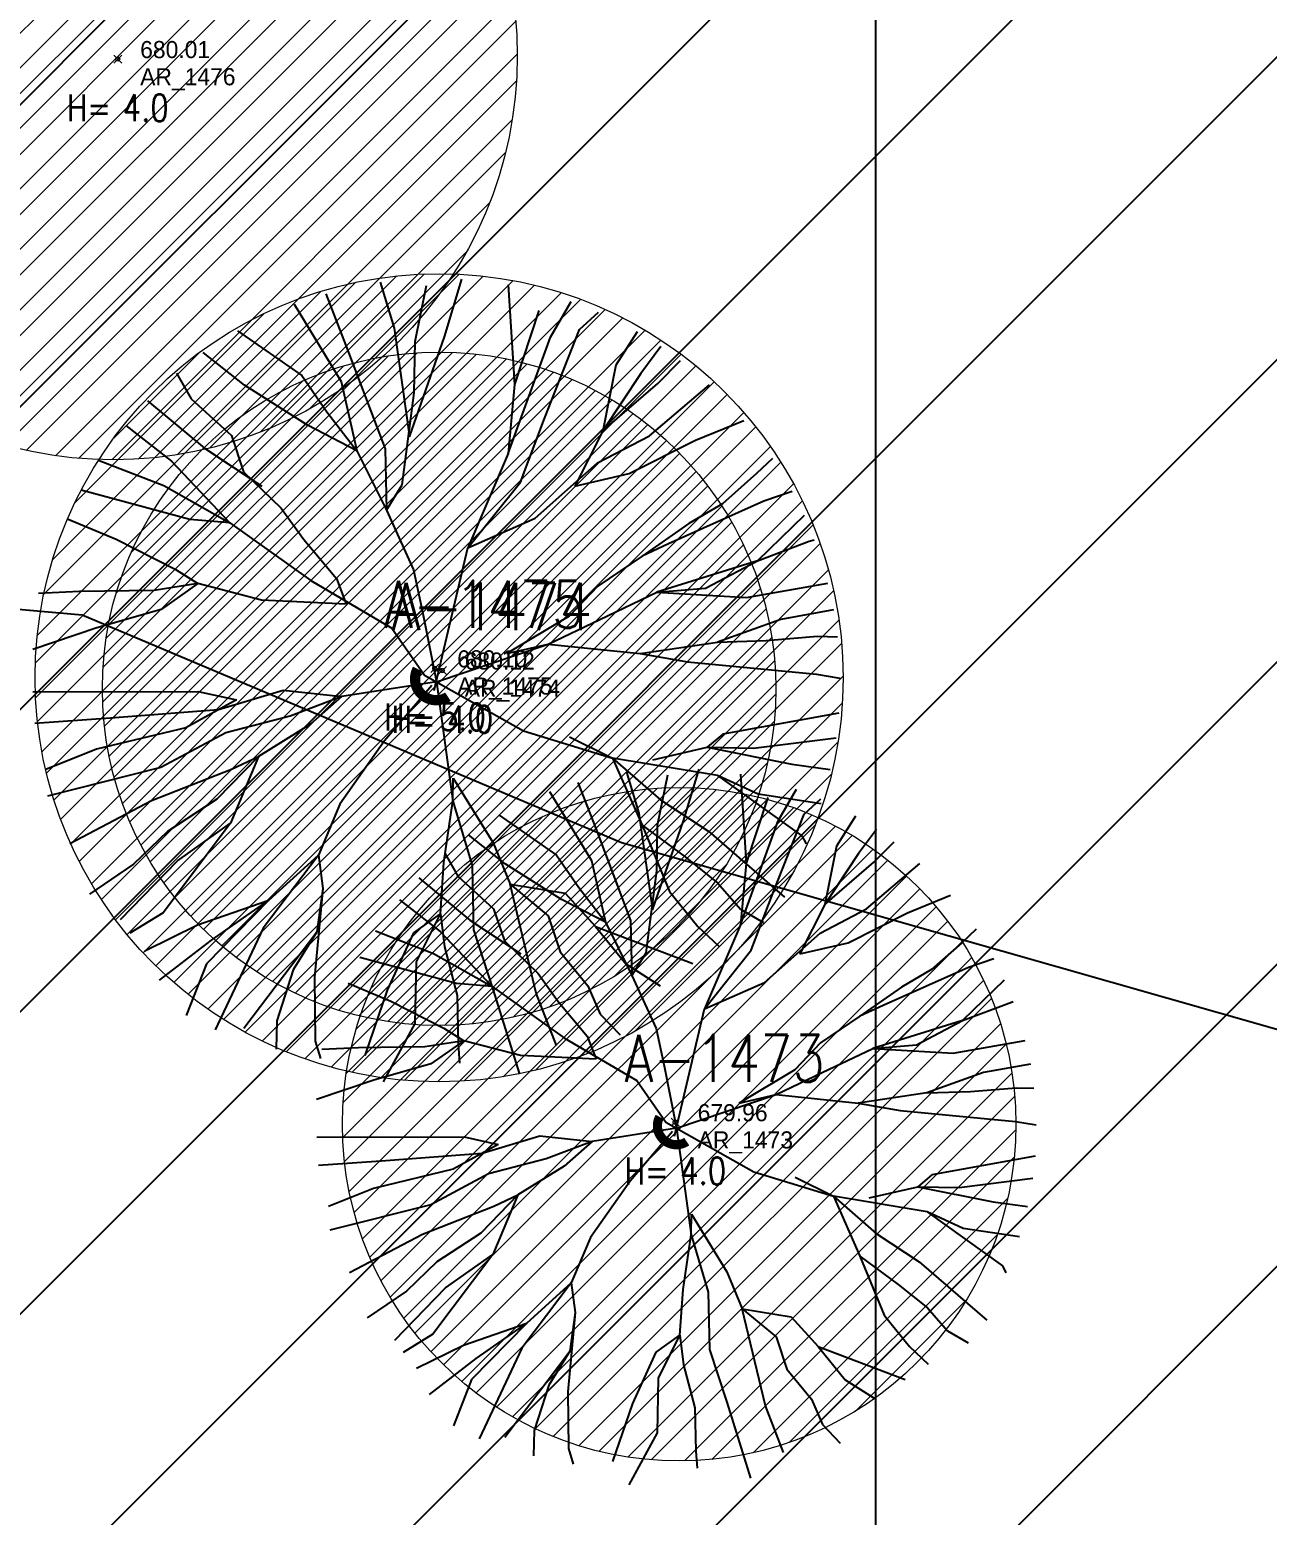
# Model space of a CAD drawing. Extents: x 350769 to 354978, y 6304672 to 6307963.
# Drawn here: x 352393.72 to 352402.91, y 6305912.39 to 6305923.42 of the extents above; entities that cross this region are included whole.
import ezdxf

# ---------------------------------------------------------------- set-up
doc = ezdxf.new("R2010")
doc.units = 0
doc.header["$PDMODE"] = 35
doc.header["$PDSIZE"] = 0.03
for name, pattern in [('4.0 - LO RECABARREN - DESNIVEL NUEVO$0$HIDDEN', [0.375, 0.25, -0.125]), ('CONTINUOS', [0]), ('DASHDOT', [1, 0.5, -0.25, 0, -0.25]), ('DASHED', [19.049999999999997, 12.7, -6.35])]:
    doc.linetypes.add(name, pattern=pattern)
doc.layers.get('0').update_dxf_attribs({"linetype": 'CONTINUOUS'})
for name, color, linetype in [('03_Pav ext_Vereda HC', 42, 'CONTINUOUS'), ('03_S2_Pav ext_Borde vereda', 7, 'CONTINUOUS'), ('1-ARBOL H1', 7, 'CONTINUOUS'), ('1-ARBOL H2', 1, 'CONTINUOUS'), ('1-ARBOL H3', 241, 'CONTINUOUS'), ('1-ARBOL NOMBRE', 3, 'CONTINUOUS'), ('1-ARBOL PTO', 7, 'CONTINUOUS'), ('1-coordenadas', 8, 'CONTINUOUS'), ('C-TOPO-MAJR', 9, 'CONTINUOUS'), ('Paisajismo', 253, 'CONTINUOUS'), ('V-NODE-TEXT DIC 2012', 31, 'CONTINUOUS')]:
    doc.layers.add(name, color=color, linetype=linetype)
doc.layers.add('0_ASD_LINEA OFICIAL', color=253, linetype='DASHDOT', lineweight=20)
doc.layers.add('0_ASD_TOPOGRAFIA_ELEMENTOS', color=7, linetype='CONTINUOS', lineweight=5, true_color=0xbdbdbd)
doc.styles.add('ROMANS', font='romans.shx', dxfattribs={"width": 0.65})

# ---------------------------------------------------------------- blocks, each defined once
blk = doc.blocks.new('COORDENADAS')
at = {"layer": '1-coordenadas'}
blk.add_line((220, -900.625), (220, -0.625), dxfattribs=at)
blk = doc.blocks.new('A$C27410629')
at = {"true_color": 0x136734, "transparency": 33554559}
h = blk.add_hatch(dxfattribs=at)
h.set_pattern_fill('ANSI31', color=116, scale=0.5)
h.set_pattern_definition([(45, (-8759.562515186517, -519.1035735587502), (-1.122532015133644, 1.122532015133644), [])])
h.paths.add_polyline_path([(137.5068959888558, 1252.464406617455, 0.1176268807227723), (109.8147584422568, 1254.193915082657, 0.06692451075002814), (94.44469839795602, 1249.334472017372, 0.3153492887079504), (64.30173641118381, 1196.270282113329, 0.02268268711599586), (65.7292635223912, 1185.310127003227), (112.3603922077091, 1218.953454515778), (153.4782689701005, 1161.962272479494), (172.1053089193083, 1139.480769404351), (187.9579650288579, 1141.807885415954), (193.565073162812, 1120.465553675225), (224.197974734232, 1050.129297271156), (250.6203797236194, 989.4787086543838), (268.1526288855184, 972.7353945672494, 7.254700715645028e-06), (291.4898137452492, 983.2987389690225), (238.1945199318034, 1105.633967029937), (205.2934048173047, 1181.112163638985), (177.0531538182076, 1197.651557407602)])
at = {"layer": '0_ASD_LINEA OFICIAL', "ltscale": 8, "const_width": 0.5}
blk.add_lwpolyline([(250.6203797236194, 989.4787086543838), (268.1526288854875, 972.7353945673531, 7.254700715664111e-06), (291.4898137452146, 983.2987389692971), (291.4898137452146, 983.2987389692971), (238.1945199318034, 1105.633967029937), (205.2934048173047, 1181.112163638985), (177.0531538182076, 1197.651557407602), (137.6146324061954, 1252.315079214)], format="xyb", dxfattribs=at)
blk = doc.blocks.new('1.0 - LO RECABARREN LOTEO PARQUE - VEGETACION EXISTENTE ETAPA MUNICIPAL__2024')
at = {"layer": 'Paisajismo'}
for p, q in [((352396.7962208068, 6305921.141729557), (352396.9250540077, 6305921.571580157)), ((352395.915059826, 6305921.462498644), (352396.0655434332, 6305921.078730247)), ((352396.3203271993, 6305921.548349665), (352396.4245370385, 6305921.206078225)), ((352396.5802810951, 6305921.107075445), (352396.6643345569, 6305921.524188411)), ((352397.2699522133, 6305921.529718162), (352397.3170054599, 6305920.788655614)), ((352395.680214045, 6305921.38487376), (352396.0298602087, 6305920.812214333)), ((352397.5850335291, 6305921.141168774), (352397.7368066197, 6305921.405777324)), ((352397.4987630376, 6305921.33714677), (352397.3170054599, 6305920.788655614)), ((352397.800851904, 6305921.198220118), (352397.9402528455, 6305921.325292758)), ((352395.2598846011, 6305921.187986944), (352395.7375907304, 6305920.856538761)), ((352396.4245370385, 6305921.206078225), (352396.5384224838, 6305920.401296448)), ((352396.5384224838, 6305920.401296448), (352396.7962208068, 6305921.141729557)), ((352397.269231336, 6305920.27569706), (352397.5850335291, 6305921.141168774)), ((352397.5407904038, 6305920.537015643), (352397.800851904, 6305921.198220118)), ((352398.2268152173, 6305921.180876394), (352398.068709386, 6305920.93137878)), ((352395.3121917381, 6305920.782766375), (352395.0045408541, 6305921.025718242)), ((352396.0655434332, 6305921.078730247), (352396.3557783157, 6305920.311975066)), ((352396.5730968652, 6305920.726573452), (352396.5802810951, 6305921.107075445)), ((352398.4041591319, 6305921.070866903), (352398.2540098669, 6305920.870549198)), ((352398.068709386, 6305920.93137878), (352397.9734885405, 6305920.445864743)), ((352398.3816913833, 6305920.796475049), (352398.5507241333, 6305920.966206308)), ((352394.8074345144, 6305920.873306951), (352394.9153760519, 6305920.68174491)), ((352395.7375907304, 6305920.856538761), (352395.9229388674, 6305920.586593346)), ((352396.0298602087, 6305920.812214333), (352396.1460054154, 6305920.296904606)), ((352398.2540098669, 6305920.870549198), (352397.9734885405, 6305920.445864743)), ((352397.9734885405, 6305920.445864743), (352398.3816913833, 6305920.796475049)), ((352395.7799069175, 6305920.487281594), (352395.3121917381, 6305920.782766375)), ((352396.4840144215, 6305920.04310798), (352396.5730968652, 6305920.726573452)), ((352397.3170054599, 6305920.788655614), (352397.269231336, 6305920.27569706)), ((352398.3191822863, 6305920.408127115), (352398.7646557126, 6305920.787200096)), ((352394.5929001595, 6305920.667352926), (352395.0165220166, 6305920.315369731)), ((352394.9153760519, 6305920.68174491), (352395.2149504423, 6305920.409642798)), ((352395.9229388674, 6305920.586593346), (352396.1460054154, 6305920.296904606)), ((352394.4316752761, 6305920.484071989), (352394.7708970168, 6305920.219678486)), ((352396.1460054154, 6305920.296904606), (352395.7799069175, 6305920.487281594)), ((352397.3604696481, 6305920.064623615), (352397.5407904038, 6305920.537015643)), ((352398.6605889709, 6305920.375560713), (352399.0192726999, 6305920.522592012)), ((352395.2149504423, 6305920.409642798), (352395.3051111305, 6305920.141494611)), ((352397.9734885405, 6305920.445864743), (352397.7649237482, 6305920.034154147)), ((352397.9344745893, 6305920.206039973), (352398.3191822863, 6305920.408127115)), ((352398.168256896, 6305920.126867717), (352398.6605889709, 6305920.375560713)), ((352395.0165220166, 6305920.315369731), (352395.4414960974, 6305920.035024411)), ((352396.1460054154, 6305920.296904606), (352396.3661960381, 6305919.855012886)), ((352396.3557783157, 6305920.311975066), (352396.3661960381, 6305919.855012886)), ((352397.269231336, 6305920.27569706), (352396.9703737709, 6305919.577159581)), ((352394.2320964056, 6305920.22498807), (352394.7127857808, 6305920.038486495)), ((352394.7708970168, 6305920.219678486), (352395.2027372602, 6305919.762789886)), ((352395.3051111305, 6305920.141494611), (352395.5856466864, 6305919.869750381)), ((352397.4696669196, 6305919.796114411), (352397.9344745893, 6305920.206039973)), ((352399.2319340575, 6305920.240418663), (352399.1137392995, 6305920.126679273)), ((352394.7127857808, 6305920.038486495), (352395.2027372602, 6305919.762789886)), ((352396.3661960381, 6305919.855012886), (352396.4840144215, 6305920.04310798)), ((352396.9703737709, 6305919.577159581), (352397.3604696481, 6305920.064623615)), ((352397.7649237482, 6305920.034154147), (352398.168256896, 6305920.126867717)), ((352399.1137392995, 6305920.126679273), (352398.8619374621, 6305919.903051578)), ((352394.9061531415, 6305919.787143498), (352394.1006506697, 6305920.004619522)), ((352399.168340055, 6305919.921659944), (352398.4595984264, 6305919.605389555)), ((352399.3793517466, 6305919.993860905), (352399.168340055, 6305919.921659944)), ((352395.5856466864, 6305919.869750381), (352395.7526766361, 6305919.638214754)), ((352396.3661960381, 6305919.855012886), (352396.5673500776, 6305919.413482185)), ((352398.8619374621, 6305919.903051578), (352398.6115724467, 6305919.75552301)), ((352399.4675262515, 6305919.815682157), (352399.1205627305, 6305919.479466933)), ((352394.0026427867, 6305919.789869878), (352394.3583658774, 6305919.639826421)), ((352395.2027372602, 6305919.762789886), (352394.9061531415, 6305919.787143498)), ((352395.2027372602, 6305919.762789886), (352395.8040434803, 6305919.332735107)), ((352396.9703737709, 6305919.577159581), (352397.4696669196, 6305919.796114411)), ((352398.6115724467, 6305919.75552301), (352398.2642239325, 6305919.514666568)), ((352394.3583658774, 6305919.639826421), (352394.7987592377, 6305919.416520906)), ((352395.7526766361, 6305919.638214754), (352395.9947797674, 6305919.348164996)), ((352398.4595984264, 6305919.605389555), (352398.2642239325, 6305919.514666568)), ((352399.1205627305, 6305919.479466933), (352399.5041927739, 6305919.624477743)), ((352399.5041927739, 6305919.624477743), (352399.5414088832, 6305919.636099429)), ((352396.7218054259, 6305918.516067713), (352396.9703737709, 6305919.577159581)), ((352398.2642239325, 6305919.514666568), (352397.9362712596, 6305919.292476671)), ((352399.1205627305, 6305919.479466933), (352398.3734212339, 6305919.246158952)), ((352398.7358572246, 6305919.277379747), (352399.1205627305, 6305919.479466933)), ((352394.7987592377, 6305919.416520906), (352394.9656636714, 6305919.310500572)), ((352396.5673500776, 6305919.413482185), (352396.637394337, 6305919.088618722)), ((352394.0884900189, 6305919.250934578), (352393.7835274783, 6305919.237661385)), ((352394.6409439004, 6305919.259536492), (352394.0884900189, 6305919.250934578)), ((352394.9656636714, 6305919.310500572), (352394.6409439004, 6305919.259536492)), ((352394.9656636714, 6305919.310500572), (352394.6927186542, 6305919.117536167)), ((352395.4394522115, 6305919.187363236), (352394.9656636714, 6305919.310500572)), ((352395.8040434803, 6305919.332735107), (352396.4067843612, 6305918.978781085)), ((352395.9947797674, 6305919.348164996), (352396.067338503, 6305919.156476996)), ((352397.9362712596, 6305919.292476671), (352397.7225448402, 6305919.068130076)), ((352398.3734212339, 6305919.246158952), (352398.7358572246, 6305919.277379747)), ((352399.0401168752, 6305919.207445805), (352399.6423807485, 6305919.313439014)), ((352396.067338503, 6305919.156476996), (352395.4394522115, 6305919.187363236)), ((352397.95064031, 6305919.044790668), (352398.3734212339, 6305919.246158952)), ((352398.3734212339, 6305919.246158952), (352399.0401168752, 6305919.207445805)), ((352394.6927186542, 6305919.117536167), (352394.2168879345, 6305918.98319348)), ((352396.637394337, 6305919.088618722), (352396.7371114953, 6305918.581406467)), ((352397.7225448402, 6305919.068130076), (352397.2602516463, 6305918.791379974)), ((352397.5662918408, 6305918.861729499), (352397.95064031, 6305919.044790668)), ((352399.2952097495, 6305919.044969607), (352398.8235012455, 6305918.876056143)), ((352399.6852339772, 6305919.115293081), (352399.2952097495, 6305919.044969607)), ((352394.2168879345, 6305918.98319348), (352393.7405161718, 6305918.820195277)), ((352396.4067843612, 6305918.978781085), (352396.6478098684, 6305918.631656585)), ((352399.1855780082, 6305918.888250965), (352399.5670528033, 6305918.91911229)), ((352399.5670528033, 6305918.91911229), (352399.7144067842, 6305918.916330111)), ((352396.7371114953, 6305918.581406467), (352397.5662918408, 6305918.861729499)), ((352397.2602516463, 6305918.791379974), (352397.5662918408, 6305918.861729499)), ((352397.5662918408, 6305918.861729499), (352398.2505738984, 6305918.791712941)), ((352398.2505738984, 6305918.791712941), (352398.8235012455, 6305918.876056143)), ((352398.8235012455, 6305918.876056143), (352399.1855780082, 6305918.888250965)), ((352398.2505738984, 6305918.791712941), (352398.600805325, 6305918.728428518)), ((352398.600805325, 6305918.728428518), (352399.5600410174, 6305918.638653589)), ((352396.6478098684, 6305918.631656585), (352397.382738183, 6305918.218111653)), ((352399.5600410174, 6305918.638653589), (352399.7330552826, 6305918.609369103)), ((352393.7419716205, 6305918.506585224), (352394.9680995068, 6305918.510363217)), ((352394.9680995068, 6305918.510363217), (352395.2537600558, 6305918.44763901)), ((352395.1194027849, 6305918.3750357), (352395.5982203071, 6305918.518250872)), ((352395.5982203071, 6305918.518250872), (352396.0353680904, 6305918.471933195)), ((352396.7371114953, 6305918.581406467), (352396.0353680904, 6305918.471933195)), ((352396.7034872386, 6305918.554477499), (352396.3529036312, 6305918.142395282)), ((352396.7371114953, 6305918.581406467), (352396.858661013, 6305917.695113384)), ((352394.318379968, 6305918.314031907), (352395.1194027849, 6305918.3750357)), ((352395.2537600558, 6305918.44763901), (352394.8769367996, 6305918.239763038)), ((352396.0353680904, 6305918.471933195), (352395.6517402083, 6305918.326920755)), ((352396.0353680904, 6305918.471933195), (352395.8029642554, 6305918.266970414)), ((352396.0353680904, 6305918.471933195), (352396.0353680904, 6305918.471933195)), ((352393.7567281909, 6305918.275177064), (352394.318379968, 6305918.314031907)), ((352395.6517402083, 6305918.326920755), (352395.1732819142, 6305918.202731555)), ((352395.8029642554, 6305918.266970414), (352395.4175403235, 6305918.026832872)), ((352399.7241107896, 6305918.348390799), (352398.8632019282, 6305918.193164129)), ((352394.8769367996, 6305918.239763038), (352394.2141824858, 6305918.080284175)), ((352395.1732819142, 6305918.202731555), (352394.692309144, 6305917.945366896)), ((352397.382738183, 6305918.218111653), (352398.0454691515, 6305918.015279065)), ((352397.7247007085, 6305918.17359116), (352398.0454691515, 6305918.015279065)), ((352398.8632019282, 6305918.193164129), (352398.7466110341, 6305918.0950366)), ((352399.0907021043, 6305918.088539841), (352399.7042374793, 6305918.165925442)), ((352394.2141824858, 6305918.080284175), (352393.8384409394, 6305917.929718714)), ((352396.3529036312, 6305918.142395282), (352396.0202812043, 6305917.67287885)), ((352398.3432775207, 6305918.002323036), (352398.7466110341, 6305918.0950366)), ((352398.7466110341, 6305918.0950366), (352399.3752809384, 6305917.968504857)), ((352398.7466110341, 6305918.0950366), (352399.0907021043, 6305918.088539841)), ((352394.692309144, 6305917.945366896), (352393.8503372351, 6305917.732882156)), ((352394.6229257304, 6305917.69991617), (352395.2153469887, 6305917.93238692)), ((352395.4175403235, 6305918.026832872), (352395.1068304049, 6305917.709158402)), ((352395.4175403235, 6305918.026832872), (352395.2077724758, 6305917.531214178)), ((352395.2153469887, 6305917.93238692), (352395.4175403235, 6305918.026832872)), ((352398.8238610339, 6305917.886390537), (352398.0454691515, 6305918.015279065)), ((352398.0454691515, 6305918.015279065), (352398.2645821802, 6305917.516314191)), ((352398.0454691515, 6305918.015279065), (352398.401439338, 6305917.704048225)), ((352398.5720940874, 6305917.548783643), (352398.6869619447, 6305917.932039023)), ((352399.3752809384, 6305917.968504857), (352399.6615166927, 6305917.930011558)), ((352396.858661013, 6305917.695113384), (352396.8618939152, 6305917.866339203)), ((352396.8618939152, 6305917.866339203), (352397.1575191686, 6305917.384960874)), ((352397.7864497564, 6305917.834781799), (352397.9206211456, 6305917.492613372)), ((352398.1477866985, 6305917.911326685), (352398.2407003331, 6305917.606157003)), ((352398.3795619462, 6305917.51788599), (352398.4545041273, 6305917.889784479)), ((352398.8238610339, 6305917.886390537), (352399.4512946247, 6305917.436759815)), ((352399.1259499002, 6305917.747463884), (352398.8238610339, 6305917.886390537)), ((352398.9944736548, 6305917.894714812), (352399.0364263935, 6305917.233982434)), ((352395.1068304049, 6305917.709158402), (352394.7404430861, 6305917.46866143)), ((352397.5770609382, 6305917.765571346), (352397.8888059341, 6305917.254987421)), ((352399.1984816975, 6305917.723017897), (352399.0364263935, 6305917.233982434)), ((352399.5931715938, 6305917.676209361), (352399.1259499002, 6305917.747463884)), ((352399.2754005852, 6305917.548283649), (352399.4107216795, 6305917.784208992)), ((352399.4678245423, 6305917.599150704), (352399.5921146116, 6305917.712448843)), ((352394.0145441649, 6305917.381750889), (352394.6229257304, 6305917.69991617)), ((352396.0202812043, 6305917.67287885), (352395.8607953031, 6305917.295252454)), ((352396.7929279, 6305917.239589003), (352396.858661013, 6305917.695113384)), ((352396.858661013, 6305917.695113384), (352397.0019845954, 6305917.216610651)), ((352398.2407003331, 6305917.606157003), (352398.3422407514, 6305916.888612474)), ((352398.401439338, 6305917.704048225), (352398.7588441855, 6305917.468918142)), ((352399.2359533545, 6305917.009619894), (352399.4678245423, 6305917.599150704)), ((352395.2077724758, 6305917.531214178), (352394.7075957349, 6305916.867020804)), ((352394.8152597919, 6305917.25197103), (352395.2077724758, 6305917.531214178)), ((352397.2022946333, 6305917.590026792), (352397.628218069, 6305917.294507141)), ((352397.9206211456, 6305917.492613372), (352398.1793949623, 6305916.808973408)), ((352398.2645821802, 6305917.516314191), (352398.4682535833, 6305917.025339315)), ((352398.2645821802, 6305917.516314191), (352398.583913771, 6305917.281901378)), ((352398.3422407514, 6305916.888612474), (352398.5720940874, 6305917.548783643)), ((352398.3731564771, 6305917.178629895), (352398.3795619462, 6305917.51788599)), ((352398.9938309196, 6305916.776627889), (352399.2754005852, 6305917.548283649)), ((352399.8476140128, 6305917.583687016), (352399.7066466382, 6305917.361234604)), ((352400.0057340886, 6305917.485602404), (352399.8718607994, 6305917.306998867)), ((352394.7404430861, 6305917.46866143), (352394.488282021, 6305917.226007763)), ((352397.2489317479, 6305917.228731581), (352396.9746298007, 6305917.445347796)), ((352397.1575191686, 6305917.384960874), (352397.2850346574, 6305917.07804347)), ((352398.7588441855, 6305917.468918142), (352399.3209973637, 6305916.98250752)), ((352399.4512946247, 6305917.436759815), (352399.4813655135, 6305917.379104104)), ((352399.9857018134, 6305917.240954253), (352400.1364116435, 6305917.392286875)), ((352395.8607953031, 6305917.295252454), (352395.4505851885, 6305916.751073103)), ((352395.4926119342, 6305916.95963038), (352395.8607953031, 6305917.295252454)), ((352395.8607953031, 6305917.295252454), (352395.8942009968, 6305917.047208608)), ((352396.7988895196, 6305917.309457682), (352396.8951303415, 6305917.138660705)), ((352397.628218069, 6305917.294507141), (352397.7934747204, 6305917.053823441)), ((352398.583913771, 6305917.281901378), (352398.8278107912, 6305917.086978351)), ((352399.7066466382, 6305917.361234604), (352399.6217476026, 6305916.928349626)), ((352399.8718607994, 6305917.306998867), (352399.6217476026, 6305916.928349626)), ((352394.488282021, 6305917.226007763), (352394.1603293481, 6305917.003817865)), ((352394.3910970024, 6305916.815665923), (352394.8152597919, 6305917.25197103)), ((352396.7667048955, 6305916.859448069), (352396.7929279, 6305917.239589003)), ((352397.0019845954, 6305917.216610651), (352397.0120409287, 6305916.740624129)), ((352397.665947239, 6305916.965276948), (352397.2489317479, 6305917.228731581)), ((352397.8888059341, 6305917.254987421), (352397.9923611585, 6305916.795536566)), ((352398.2937304489, 6305916.569251148), (352398.3731564771, 6305917.178629895)), ((352399.0364263935, 6305917.233982434), (352398.9938309196, 6305916.776627889)), ((352399.6217476026, 6305916.928349626), (352399.9857018134, 6305917.240954253)), ((352399.9299686173, 6305916.894702706), (352400.3271533311, 6305917.232684692)), ((352395.8942009968, 6305917.047208608), (352395.8315731559, 6305916.38715264)), ((352395.8942009968, 6305917.047208608), (352395.850018973, 6305916.724500257)), ((352396.6076103965, 6305917.125828792), (352396.9853122214, 6305916.812000097)), ((352396.8951303415, 6305917.138660705), (352397.1622312762, 6305916.896054092)), ((352397.4787204699, 6305916.270056571), (352397.2850346574, 6305917.07804347)), ((352397.2850346574, 6305917.07804347), (352397.2850346574, 6305917.07804347)), ((352397.2850346574, 6305917.07804347), (352397.6935071859, 6305917.011302041)), ((352397.2850346574, 6305917.07804347), (352397.5662908605, 6305916.844351145)), ((352397.7934747204, 6305917.053823441), (352397.9923611585, 6305916.795536566)), ((352398.8278107912, 6305917.086978351), (352398.9955591368, 6305916.893491492)), ((352394.9640412034, 6305916.776182737), (352395.4926119342, 6305916.95963038)), ((352395.4926119342, 6305916.95963038), (352395.0303164913, 6305916.488277248)), ((352395.0680349605, 6305916.663136995), (352395.4926119342, 6305916.95963038)), ((352396.4638620708, 6305916.962415259), (352396.766312637, 6305916.726681652)), ((352397.9923611585, 6305916.795536566), (352397.665947239, 6305916.965276948)), ((352397.6935071859, 6305917.011302041), (352397.9183025389, 6305916.763401483)), ((352398.4682535833, 6305917.025339315), (352398.6784415841, 6305916.763382088)), ((352399.075179123, 6305916.588434517), (352399.2359533545, 6305917.009619894)), ((352400.2343672824, 6305916.865666458), (352400.5541701838, 6305916.996759764)), ((352394.7075957349, 6305916.867020804), (352394.4608886598, 6305916.714019053)), ((352396.5692593461, 6305916.717209263), (352396.7667048955, 6305916.859448069)), ((352396.5885415789, 6305916.501205486), (352396.7667048955, 6305916.859448069)), ((352396.7667048955, 6305916.859448069), (352396.7967598877, 6305916.612584971)), ((352397.1622312762, 6305916.896054092), (352397.2426186685, 6305916.656972803)), ((352397.5662908605, 6305916.844351145), (352397.6564515185, 6305916.576201369)), ((352398.9955591368, 6305916.893491492), (352399.1651035625, 6305916.795131326)), ((352399.6217476026, 6305916.928349626), (352399.4357909496, 6305916.561267898)), ((352399.5869627105, 6305916.714521536), (352399.9299686173, 6305916.894702706)), ((352399.7954033337, 6305916.643931444), (352400.2343672824, 6305916.865666458)), ((352394.5731512622, 6305916.58290509), (352394.9640412034, 6305916.776182737)), ((352395.4505851885, 6305916.751073103), (352395.0935379982, 6305915.996540798)), ((352395.3081320083, 6305916.010052671), (352395.850018973, 6305916.724500257)), ((352395.850018973, 6305916.724500257), (352395.6732925085, 6305916.44235839)), ((352396.285917278, 6305916.731415685), (352396.7145005798, 6305916.565130626)), ((352396.3747608735, 6305916.29090035), (352396.5692593461, 6305916.717209263)), ((352396.766312637, 6305916.726681652), (352397.1513419863, 6305916.319319154)), ((352396.9853122214, 6305916.812000097), (352397.3642196908, 6305916.562043827)), ((352397.0120409287, 6305916.740624129), (352397.1560807459, 6305916.300171795)), ((352397.9183025389, 6305916.763401483), (352398.641707844, 6305916.490771147)), ((352397.9183025389, 6305916.763401483), (352398.1425568643, 6305916.486846204)), ((352397.9923611585, 6305916.795536566), (352398.1886834177, 6305916.401545307)), ((352398.1793949623, 6305916.808973408), (352398.1886834177, 6305916.401545307)), ((352398.6784415841, 6305916.763382088), (352398.8334445487, 6305916.617128413)), ((352398.9938309196, 6305916.776627889), (352398.7273691074, 6305916.153810921)), ((352399.172539559, 6305916.349031346), (352399.5869627105, 6305916.714521536)), ((352400.7437793401, 6305916.745173623), (352400.6383967327, 6305916.643763427)), ((352394.6815334045, 6305916.365924709), (352395.0680349605, 6305916.663136995)), ((352396.7967598877, 6305916.612584971), (352396.8903569944, 6305916.252500215)), ((352397.2426186685, 6305916.656972803), (352397.4927445524, 6305916.414685277)), ((352399.4357909496, 6305916.561267898), (352399.7954033337, 6305916.643931444)), ((352400.6383967327, 6305916.643763427), (352400.4138898714, 6305916.44437667)), ((352396.886907182, 6305916.341032867), (352396.1687200808, 6305916.534934787)), ((352396.5799204967, 6305916.044602776), (352396.5885415789, 6305916.501205486)), ((352396.7145005798, 6305916.565130626), (352397.1513419863, 6305916.319319154)), ((352397.6564515185, 6305916.576201369), (352397.8611954969, 6305916.324922498)), ((352398.1886834177, 6305916.401545307), (352398.2937304489, 6305916.569251148)), ((352398.7273691074, 6305916.153810921), (352399.075179123, 6305916.588434517)), ((352400.8752171525, 6305916.525342389), (352400.6870788407, 6305916.460967913)), ((352395.0303164913, 6305916.488277248), (352394.8796411874, 6305916.104139114)), ((352395.6732925085, 6305916.44235839), (352395.551882025, 6305916.064013096)), ((352395.8315731559, 6305916.38715264), (352395.8369828874, 6305915.914071073)), ((352397.4927445524, 6305916.414685277), (352397.6416686831, 6305916.208247796)), ((352398.1425568643, 6305916.486846204), (352398.3976497386, 6305916.324370005)), ((352398.1886834177, 6305916.401545307), (352398.3680326333, 6305916.007875931)), ((352400.6870788407, 6305916.460967913), (352400.0551638391, 6305916.178980804)), ((352400.4138898714, 6305916.44437667), (352400.1906640826, 6305916.312839997)), ((352396.0813361188, 6305916.343463711), (352396.3984993111, 6305916.209684761)), ((352396.2078551043, 6305915.806739789), (352396.3747608735, 6305916.29090035)), ((352397.1513419863, 6305916.319319154), (352396.886907182, 6305916.341032867)), ((352397.1513419863, 6305916.319319154), (352397.6874674313, 6305915.935881727)), ((352397.1560807459, 6305916.300171795), (352397.3536426554, 6305915.668389302)), ((352397.8611954969, 6305916.324922498), (352397.9524338089, 6305916.113849054)), ((352398.7273691074, 6305916.153810921), (352399.172539559, 6305916.349031346)), ((352400.1906640826, 6305916.312839997), (352399.8809676742, 6305916.098092066)), ((352400.9538336611, 6305916.366477975), (352400.6444805132, 6305916.066708023)), ((352396.3984993111, 6305916.209684761), (352396.7911546311, 6305916.010585259)), ((352396.8903569944, 6305916.252500215), (352396.897931237, 6305915.894039385)), ((352397.6291249896, 6305915.88023377), (352397.4787204699, 6305916.270056571)), ((352397.6416686831, 6305916.208247796), (352397.8575281647, 6305915.949639037)), ((352400.0551638391, 6305916.178980804), (352399.8809676742, 6305916.098092066)), ((352400.6444805132, 6305916.066708023), (352400.9865255824, 6305916.195999859)), ((352400.9865255824, 6305916.195999859), (352401.0197075162, 6305916.20636177)), ((352395.551882025, 6305916.064013096), (352395.547930727, 6305915.854738507)), ((352397.9524338089, 6305916.113849054), (352398.1018617763, 6305915.958772026)), ((352398.5057452325, 6305915.207739965), (352398.7273691074, 6305916.153810921)), ((352399.8809676742, 6305916.098092066), (352399.5885646243, 6305915.899987251)), ((352400.6444805132, 6305916.066708023), (352399.9783281368, 6305915.858690309)), ((352400.30147656, 6305915.886526814), (352400.6444805132, 6305916.066708023)), ((352396.343203945, 6305915.611339476), (352396.5799204967, 6305916.044602776)), ((352396.7911546311, 6305916.010585259), (352396.9399668516, 6305915.916057385)), ((352397.8575281647, 6305915.949639037), (352397.9222216323, 6305915.778729755)), ((352398.3680326333, 6305916.007875931), (352398.4304841905, 6305915.718227225)), ((352395.8369828874, 6305915.914071073), (352395.8775598349, 6305915.784310602)), ((352396.1578776279, 6305915.862948263), (352395.8859726114, 6305915.851113867)), ((352396.6504462614, 6305915.870617742), (352396.1578776279, 6305915.862948263)), ((352396.9399668516, 6305915.916057385), (352396.6504462614, 6305915.870617742)), ((352396.9399668516, 6305915.916057385), (352396.6966087024, 6305915.744010058)), ((352396.897931237, 6305915.894039385), (352396.909562892, 6305915.750492693)), ((352397.3623973594, 6305915.806267968), (352396.9399668516, 6305915.916057385)), ((352397.6874674313, 6305915.935881727), (352398.2248720219, 6305915.620295839)), ((352399.5885646243, 6305915.899987251), (352399.3980058575, 6305915.699959521)), ((352399.6013760891, 6305915.679150074), (352399.9783281368, 6305915.858690309)), ((352399.9783281368, 6305915.858690309), (352400.30147656, 6305915.886526814)), ((352399.9783281368, 6305915.858690309), (352400.572754879, 6305915.824173614)), ((352400.572754879, 6305915.824173614), (352401.1097341689, 6305915.918677305)), ((352396.6966087024, 6305915.744010058), (352396.2723573844, 6305915.624229937)), ((352397.9222216323, 6305915.778729755), (352397.3623973594, 6305915.806267968)), ((352401.147942166, 6305915.74201012), (352400.8001960332, 6305915.679309615)), ((352396.2723573844, 6305915.624229937), (352395.8476236718, 6305915.478900516)), ((352398.2248720219, 6305915.620295839), (352398.4397706924, 6305915.310799162)), ((352398.4304841905, 6305915.718227225), (352398.5193921447, 6305915.265996087)), ((352399.3980058575, 6305915.699959521), (352398.985824616, 6305915.453208753)), ((352399.2586904704, 6305915.515932485), (352399.6013760891, 6305915.679150074)), ((352400.8001960332, 6305915.679309615), (352400.3796200883, 6305915.528706141)), ((352398.5193921447, 6305915.265996087), (352399.2586904704, 6305915.515932485)), ((352398.985824616, 6305915.453208753), (352399.2586904704, 6305915.515932485)), ((352399.2586904704, 6305915.515932485), (352399.8687972852, 6305915.453505627)), ((352400.3796200883, 6305915.528706141), (352399.8687972852, 6305915.453505627)), ((352400.3796200883, 6305915.528706141), (352400.7024482233, 6305915.539579061)), ((352400.7024482233, 6305915.539579061), (352401.0425716703, 6305915.56709506)), ((352401.0425716703, 6305915.56709506), (352401.1739526804, 6305915.564614465)), ((352399.8687972852, 6305915.453505627), (352400.1810641023, 6305915.39708115)), ((352400.1810641023, 6305915.39708115), (352401.0363199525, 6305915.317037701)), ((352398.4397706924, 6305915.310799162), (352399.095033779, 6305914.942081937)), ((352401.0363199525, 6305915.317037701), (352401.190579707, 6305915.290927612)), ((352395.8489213519, 6305915.199285366), (352396.9421386457, 6305915.202653829)), ((352396.9421386457, 6305915.202653829), (352397.1968339804, 6305915.146728842)), ((352397.0770408547, 6305915.081995631), (352397.5039552097, 6305915.209686474)), ((352397.5039552097, 6305915.209686474), (352397.8937167688, 6305915.16838957)), ((352398.5193921447, 6305915.265996087), (352397.8937167688, 6305915.16838957)), ((352398.4894127116, 6305915.241986183), (352398.1768318897, 6305914.874573117)), ((352398.5193921447, 6305915.265996087), (352398.6277658603, 6305914.475775968)), ((352396.3628478198, 6305915.027604567), (352397.0770408547, 6305915.081995631)), ((352397.1968339804, 6305915.146728842), (352396.8608578517, 6305914.961386342)), ((352397.8937167688, 6305915.16838957), (352397.5516736266, 6305915.039096281)), ((352397.8937167688, 6305915.16838957), (352397.686505193, 6305914.985644475)), ((352397.8937167688, 6305915.16838957), (352397.8937167688, 6305915.16838957)), ((352395.8620783301, 6305914.992961535), (352396.3628478198, 6305915.027604567)), ((352396.8608578517, 6305914.961386342), (352396.2699452026, 6305914.81919477)), ((352397.5516736266, 6305915.039096281), (352397.1250795597, 6305914.928369021)), ((352397.686505193, 6305914.985644475), (352397.3428606902, 6305914.771537515)), ((352401.1826047848, 6305915.058239002), (352400.4150172712, 6305914.91983869)), ((352397.1250795597, 6305914.928369021), (352396.6962435825, 6305914.69890234)), ((352398.1768318897, 6305914.874573117), (352397.8802652807, 6305914.455951627)), ((352399.095033779, 6305914.942081937), (352399.6859256134, 6305914.761236125)), ((352399.3999280326, 6305914.902387405), (352399.6859256134, 6305914.761236125)), ((352400.4150172712, 6305914.91983869), (352400.3110646711, 6305914.832348052)), ((352400.6178567382, 6305914.826555532), (352401.1648857142, 6305914.89555264)), ((352396.2699452026, 6305914.81919477), (352395.934933528, 6305914.684950399)), ((352397.3428606902, 6305914.771537515), (352397.0658313035, 6305914.488298525)), ((352397.3428606902, 6305914.771537515), (352397.1558313914, 6305914.329643212)), ((352397.1625848374, 6305914.687329375), (352397.3428606902, 6305914.771537515)), ((352400.3799408763, 6305914.646318938), (352399.6859256134, 6305914.761236125)), ((352399.6859256134, 6305914.761236125), (352399.8812870883, 6305914.316358363)), ((352399.6859256134, 6305914.761236125), (352400.0033091167, 6305914.483742284)), ((352399.9514519611, 6305914.749684513), (352400.3110646711, 6305914.832348052)), ((352400.3110646711, 6305914.832348052), (352400.8715876143, 6305914.719532178)), ((352400.3110646711, 6305914.832348052), (352400.6178567382, 6305914.826555532)), ((352396.6962435825, 6305914.69890234), (352395.9455402815, 6305914.509450656)), ((352396.6343812364, 6305914.480058138), (352397.1625848374, 6305914.687329375)), ((352398.6277658603, 6305914.475775968), (352398.6306483203, 6305914.628441141)), ((352398.6306483203, 6305914.628441141), (352398.894228199, 6305914.199243567)), ((352400.3799408763, 6305914.646318938), (352400.9393615205, 6305914.245427573)), ((352400.6492837211, 6305914.522451745), (352400.3799408763, 6305914.646318938)), ((352400.8715876143, 6305914.719532178), (352401.1267958028, 6305914.6852115)), ((352401.0658592195, 6305914.458921116), (352400.6492837211, 6305914.522451745)), ((352396.0919474038, 6305914.196381541), (352396.6343812364, 6305914.480058138)), ((352397.0658313035, 6305914.488298525), (352396.739159871, 6305914.273871098)), ((352397.8802652807, 6305914.455951627), (352397.7380674338, 6305914.119259417)), ((352398.5691581271, 6305914.069629809), (352398.6277658603, 6305914.475775968)), ((352398.6277658603, 6305914.475775968), (352398.7555533616, 6305914.04914228)), ((352400.0033091167, 6305914.483742284), (352400.3219717656, 6305914.274099982)), ((352397.1558313914, 6305914.329643212), (352396.7098731278, 6305913.737447496)), ((352396.8058665477, 6305914.080669641), (352397.1558313914, 6305914.329643212)), ((352399.8812870883, 6305914.316358363), (352400.0628807888, 6305913.878604495)), ((352399.8812870883, 6305914.316358363), (352400.1660035697, 6305914.107355581)), ((352396.739159871, 6305914.273871098), (352396.5143327217, 6305914.057520757)), ((352398.894228199, 6305914.199243567), (352399.0079211825, 6305913.925595592)), ((352400.3219717656, 6305914.274099982), (352400.8231883052, 6305913.840415609)), ((352400.9393615205, 6305914.245427573), (352400.9661727659, 6305914.194021664)), ((352396.4276824266, 6305913.691659413), (352396.8058665477, 6305914.080669641)), ((352397.7380674338, 6305914.119259417), (352397.3723235369, 6305913.634068367)), ((352397.4097946406, 6305913.820018319), (352397.7380674338, 6305914.119259417)), ((352397.7380674338, 6305914.119259417), (352397.7678519959, 6305913.898103187)), ((352398.5457776606, 6305913.730695634), (352398.5691581271, 6305914.069629809)), ((352400.1660035697, 6305914.107355581), (352400.3834624852, 6305913.933561943)), ((352396.5143327217, 6305914.057520757), (352396.2219296717, 6305913.859415941)), ((352398.7555533616, 6305914.04914228), (352398.7645196021, 6305913.624752048)), ((352397.7678519959, 6305913.898103187), (352397.7120129277, 6305913.309596387)), ((352397.7678519959, 6305913.898103187), (352397.7284592433, 6305913.610375982)), ((352399.1806117168, 6305913.205193372), (352399.0079211825, 6305913.925595592)), ((352399.0079211825, 6305913.925595592), (352399.0079211825, 6305913.925595592)), ((352399.0079211825, 6305913.925595592), (352399.3721158454, 6305913.866088843)), ((352399.0079211825, 6305913.925595592), (352399.2586895963, 6305913.717235196)), ((352399.3721158454, 6305913.866088843), (352399.5725436884, 6305913.645060368)), ((352400.0628807888, 6305913.878604495), (352400.2502846966, 6305913.645043075)), ((352400.3834624852, 6305913.933561943), (352400.5330271387, 6305913.761048797)), ((352396.7098731278, 6305913.737447496), (352396.4899087635, 6305913.601030925)), ((352396.938520257, 6305913.656456151), (352397.4097946406, 6305913.820018319)), ((352397.4097946406, 6305913.820018319), (352396.9976113938, 6305913.399759225)), ((352397.0312412324, 6305913.555664414), (352397.4097946406, 6305913.820018319)), ((352400.5330271387, 6305913.761048797), (352400.6841931797, 6305913.673350738)), ((352396.5900022528, 6305913.484129538), (352396.938520257, 6305913.656456151)), ((352397.3723235369, 6305913.634068367), (352397.0539797755, 6305912.961326336)), ((352398.3697349398, 6305913.603875321), (352398.5457776606, 6305913.730695634)), ((352398.3869270048, 6305913.41128606), (352398.5457776606, 6305913.730695634)), ((352398.5457776606, 6305913.730695634), (352398.5725747326, 6305913.51059216)), ((352398.7645196021, 6305913.624752048), (352398.8929456993, 6305913.232044147)), ((352399.2586895963, 6305913.717235196), (352399.3390769619, 6305913.478152491)), ((352399.5725436884, 6305913.645060368), (352400.2175328439, 6305913.401982789)), ((352399.5725436884, 6305913.645060368), (352399.7724891504, 6305913.398483304)), ((352400.2502846966, 6305913.645043075), (352400.388485551, 6305913.514643099)), ((352396.6866359184, 6305913.290669533), (352397.0312412324, 6305913.555664414)), ((352397.2453120874, 6305912.97337354), (352397.7284592433, 6305913.610375982)), ((352397.7284592433, 6305913.610375982), (352397.5708896868, 6305913.358817909)), ((352398.1963198367, 6305913.223777713), (352398.3697349398, 6305913.603875321)), ((352398.3792404362, 6305913.004178462), (352398.3869270048, 6305913.41128606)), ((352398.5725747326, 6305913.51059216), (352398.6560260404, 6305913.1895401)), ((352399.3390769619, 6305913.478152491), (352399.5216269719, 6305913.254111907)), ((352396.9976113938, 6305913.399759225), (352396.8632690877, 6305913.057261141)), ((352397.5708896868, 6305913.358817909), (352397.4626399343, 6305913.021484728)), ((352397.7120129277, 6305913.309596387), (352397.7168362516, 6305912.887796217)), ((352399.7724891504, 6305913.398483304), (352399.9999303046, 6305913.253619304)), ((352398.0475064255, 6305912.792099497), (352398.1963198367, 6305913.223777713)), ((352398.6560260404, 6305913.1895401), (352398.6627792455, 6305912.869935936)), ((352398.8929456993, 6305913.232044147), (352399.069092167, 6305912.668746015)), ((352399.3147125915, 6305912.857626832), (352399.1806117168, 6305913.205193372)), ((352399.5216269719, 6305913.254111907), (352399.6029751753, 6305913.065918537)), ((352397.4626399343, 6305913.021484728), (352397.4591169516, 6305912.834895221)), ((352398.1681836362, 6305912.617880313), (352398.3792404362, 6305913.004178462)), ((352399.6029751753, 6305913.065918537), (352399.7362053544, 6305912.927651647)), ((352397.7168362516, 6305912.887796217), (352397.7530147132, 6305912.772101603)), ((352398.6627792455, 6305912.869935936), (352398.673150045, 6305912.741949511))]:
    blk.add_line(p, q, dxfattribs=at)
at = {"layer": 'Paisajismo', "ltscale": 0.3}
for points, const_width in [([(352396.597203513, 6305918.676187079), (352396.5971989837, 6305918.676178593, 0.7774595610597398), (352396.822762882, 6305918.470473257, 1.286240532831135)], 0.07623825789770704), ([(352398.3946499971, 6305915.350502611), (352398.3946459587, 6305915.350495045, 0.7774595610597398), (352398.5957590378, 6305915.167087886, 1.286240532831135)], 0.06797413460546813)]:
    blk.add_lwpolyline(points, format="xyb", dxfattribs=dict(at, const_width=const_width))
blk = doc.blocks.new('TOPOGRAFIA')
at = {"layer": '0_ASD_TOPOGRAFIA_ELEMENTOS', "true_color": 0xf26507}
h = blk.add_hatch(dxfattribs=at)
h.set_pattern_fill('ANSI31', color=30, scale=0.1)
h.set_pattern_definition([(45, (384091.563334446, 6301183.477418439), (-0.2245064030267289, 0.2245064030267289), [])])
edge = h.paths.add_edge_path()
edge.add_arc((390394.3375517869, 6302923.229594752), 3, 0, 360)
h = blk.add_hatch(dxfattribs=at)
h.set_pattern_fill('ANSI31', color=30, scale=0.1)
h.set_pattern_definition([(45, (384093.9828250529, 6301178.859330247), (-0.2245064030267289, 0.2245064030267289), [])])
edge = h.paths.add_edge_path()
edge.add_arc((390396.7570423938, 6302918.611506561), 3, 0, 360)
h = blk.add_hatch(dxfattribs=at)
h.set_pattern_fill('ANSI31', color=30, scale=0.1)
h.set_pattern_definition([(45, (384093.9828250529, 6301178.777130163), (-0.2245064030267289, 0.2245064030267289), [])])
edge = h.paths.add_edge_path()
edge.add_arc((390396.7570423938, 6302918.529306477), 2.5, 0, 360)
h = blk.add_hatch(dxfattribs=at)
h.set_pattern_fill('ANSI31', color=30, scale=0.1)
h.set_pattern_definition([(45, (384095.765105703, 6301175.543919869), (-0.2245064030267289, 0.2245064030267289), [])])
edge = h.paths.add_edge_path()
edge.add_arc((390398.539323044, 6302915.296096182), 2.5, 0, 360)
at = {"layer": '0_ASD_TOPOGRAFIA_ELEMENTOS', "color": 30, "true_color": 0xf26507}
for centre, radius in [((390394.3375517869, 6302923.229594752), 3), ((390396.7570423938, 6302918.611506561), 3), ((390396.7570423938, 6302918.529306477), 2.5), ((390398.539323044, 6302915.296096182), 2.5)]:
    blk.add_circle(centre, radius, dxfattribs=at)
at = {"layer": '1-ARBOL H1', "color": 9, "lineweight": 0, "true_color": 0xbdbdbd}
for p in [(390394.371, 6302923.205), (390396.725, 6302918.681), (390396.781, 6302918.665), (390398.51, 6302915.311000001)]:
    blk.add_point(p, dxfattribs=at)
at = {"layer": '1-ARBOL PTO', "color": 9, "lineweight": 0, "true_color": 0xbdbdbd}
for p in [(390394.371, 6302923.205), (390396.725, 6302918.681), (390396.781, 6302918.665), (390398.51, 6302915.311000001)]:
    blk.add_point(p, dxfattribs=at)
at = {"layer": '1-coordenadas', "color": 9, "linetype": '4.0 - LO RECABARREN - DESNIVEL NUEVO$0$HIDDEN', "lineweight": 0, "ltscale": 50, "true_color": 0xbdbdbd}
blk.add_line((390400, 6302300), (390400, 6303200), dxfattribs=at)
at = {"layer": 'C-TOPO-MAJR', "color": 9, "linetype": 'Continuous', "lineweight": -3, "true_color": 0xbdbdbd, "elevation": 680}
blk.add_lwpolyline([(390407.0493759398, 6302936.512398496), (390407.2868740157, 6302935.273629921), (390407.9803802242, 6302929.900713557), (390408.3575226782, 6302925.534971923), (390408.4648523622, 6302924.811525591), (390405.6031830443, 6302915.021063584), (390405.25940694, 6302915.087343849), (390404.9837577855, 6302915.428124567), (390398.1123333333, 6302917.38675), (390394.107880597, 6302919.077228855), (390393.017826087, 6302919.172260869), (390390.7254285714, 6302920.608), (390386.0787132867, 6302923.696636364), (390380.5503636363, 6302924.968090909)], dxfattribs=at)
at = {"layer": 'V-NODE-TEXT DIC 2012', "color": 9, "lineweight": 0, "true_color": 0xbdbdbd}
for p in [(390394.371, 6302923.205), (390396.725, 6302918.681), (390396.781, 6302918.665), (390398.51, 6302915.311)]:
    blk.add_point(p, dxfattribs=at)
at = {"layer": '1-ARBOL H2', "color": 9, "lineweight": 0, "true_color": 0xbdbdbd, "style": 'ROMANS', "width": 0.8}
for p in [(390393.9940668353, 6302922.743000005), (390396.3480668353, 6302918.219000005), (390396.4040668355, 6302918.203000005), (390398.1330668355, 6302914.849000005)]:
    blk.add_text('H=', height=0.2, dxfattribs=at).set_placement(p)
at = {"layer": '1-ARBOL H3', "color": 9, "lineweight": 0, "true_color": 0xbdbdbd, "style": 'ROMANS', "width": 0.8}
for s, p in [('4.0', (390394.4071939024, 6302922.743000006)), ('5.0', (390396.7611939023, 6302918.219000006)), ('4.0', (390396.8171939023, 6302918.203000006)), ('4.0', (390398.5461939024, 6302914.849000006))]:
    blk.add_text(s, height=0.2, dxfattribs=at).set_placement(p)
at = {"layer": '1-ARBOL NOMBRE', "color": 9, "lineweight": 0, "true_color": 0xbdbdbd, "style": 'ROMANS', "width": 0.8}
for s, p in [('A-1475', (390396.3480668353, 6302918.981000002)), ('A-1474', (390396.4040668355, 6302918.965000003)), ('A-1473', (390398.1330668355, 6302915.611000002))]:
    blk.add_text(s, height=0.35, dxfattribs=at).set_placement(p)
at = {"layer": 'V-NODE-TEXT DIC 2012', "color": 9, "lineweight": 0, "true_color": 0xbdbdbd}
for s, p in [('680.01', (390394.5377893219, 6302923.212210678)), ('AR_1476', (390394.5377893219, 6302923.010210678)), ('680.10', (390396.8917893218, 6302918.688210677)), ('680.12', (390396.9477893219, 6302918.672210678)), ('AR_1475', (390396.8917893218, 6302918.486210678)), ('AR_1474', (390396.9477893219, 6302918.470210678)), ('679.96', (390398.6767893219, 6302915.318210677)), ('AR_1473', (390398.6767893219, 6302915.116210678))]:
    blk.add_text(s, height=0.127, dxfattribs=at).set_placement(p)

msp = doc.modelspace()

# ---------------------------------------------------------------- hatches: boundary and pattern name
at = {"layer": '03_Pav ext_Vereda HC'}
h = msp.add_hatch(dxfattribs=at)
h.set_pattern_fill('DOTS', color=256, scale=0.2, style=0)
h.set_pattern_definition([(0, (0, 0), (0.15875, 0.3175), [0, -0.3175])])
h.paths.add_polyline_path([(352533.7781987465, 6305988.647630177, 0.001234498587345054), (352535.675126165, 6305989.286498093), (352535.0273047538, 6305991.17866681, -0.001236873237655371), (352533.135689451, 6305990.541615871, -0.02053009870907239), (352503.8853697219, 6305981.940228953), (352503.2840382411, 6305984.518491437), (352499.4039184833, 6305983.544208242), (352499.9993888386, 6305980.991075858, -0.008887102906639828), (352487.1047705442, 6305978.156272031, -0.01455549524336389), (352464.6282001356, 6305974.170378275, -0.008990183444713605), (352459.9926205119, 6305973.570179023), (352460.1984365283, 6305971.58073849, 0.009019331760126793), (352464.9206284034, 6305972.191872346, 0.01455169346436648), (352487.5052945014, 6305976.196778146, 0.03211359260083807)])
h.paths.add_polyline_path([(352453.0159213872, 6305972.983824089, -0.006800505392013569), (352449.4833227422, 6305972.830716716, -0.009066641678675507), (352444.7696182578, 6305972.776126778), (352444.5771080579, 6305970.777466943, 0.01638310348206576), (352453.2219476647, 6305970.992351152)])
h.paths.add_polyline_path([(352389.6460369565, 6305991.879874823, -0.01753322086345317), (352376.9513572304, 6305998.31509122), (352352.1532079588, 6306011.99899601, 0.04440363374849853), (352342.0535807689, 6306016.089608755, 0.1133237876608219), (352314.4714570942, 6306018.047333277), (352314.9360717349, 6306016.097052595, -0.1572406347358349), (352351.2139975071, 6306010.232972499), (352375.9850852466, 6305996.564000573, 0.01750636999426037), (352388.7848668274, 6305990.074641938, -0.0115901603268221), (352405.9871731158, 6305981.141781882, 0.08676206377402094), (352437.5751283566, 6305971.093253941), (352437.7670282808, 6305973.085577833, -0.0864982168626583), (352406.9311932966, 6305982.905094895, 0.01159024218480682)])
h.paths.add_polyline_path([(352298.9308368328, 6306011.291528256, -0.04076991370934013), (352308.0869286793, 6306014.635858133), (352307.6251471448, 6306016.57596012, 0.04303443395370096), (352297.5531387314, 6306012.854879401, 0.2722251189562815), (352266.1428912832, 6305966.550484804), (352264.4334961653, 6305966.567898809, 0.01531595787327513), (352263.8567137016, 6305962.573567073), (352266.0299973136, 6305962.551427328, 0.02154698335859366), (352266.2729303729, 6305957.80291892, 0.06328346041658212), (352273.0108519612, 6305926.495241333, 0.007703608626722357), (352278.1261176605, 6305912.650623268), (352279.9891282905, 6305913.378097652, -0.007677046379327455), (352274.9122720578, 6305927.117035691, -0.06339052285138146), (352268.2648698924, 6305957.982510693, -0.3183358391945924)])
at = {"layer": '0_ASD_TOPOGRAFIA_ELEMENTOS'}
h = msp.add_hatch(dxfattribs=at)
h.set_pattern_fill('ANSI31', color=256, scale=0.1)
h.set_pattern_definition([(45, (346091.5633344461, 6304183.477418439), (-0.2245064030267289, 0.2245064030267289), [])])
edge = h.paths.add_edge_path()
edge.add_arc((352394.3375517869, 6305923.229594752), 3, 0, 360)
h = msp.add_hatch(dxfattribs=at)
h.set_pattern_fill('ANSI31', color=256, scale=0.1)
h.set_pattern_definition([(45, (346093.9828250529, 6304178.859330247), (-0.2245064030267289, 0.2245064030267289), [])])
edge = h.paths.add_edge_path()
edge.add_arc((352396.7570423938, 6305918.611506561), 3, 0, 360)
h = msp.add_hatch(dxfattribs=at)
h.set_pattern_fill('ANSI31', color=256, scale=0.1)
h.set_pattern_definition([(45, (346093.9828250529, 6304178.777130163), (-0.2245064030267289, 0.2245064030267289), [])])
edge = h.paths.add_edge_path()
edge.add_arc((352396.7570423938, 6305918.529306477), 2.5, 0, 360)
h = msp.add_hatch(dxfattribs=at)
h.set_pattern_fill('ANSI31', color=256, scale=0.1)
h.set_pattern_definition([(45, (346095.7651057031, 6304175.543919869), (-0.2245064030267289, 0.2245064030267289), [])])
edge = h.paths.add_edge_path()
edge.add_arc((352398.539323044, 6305915.296096182), 2.5, 0, 360)

# ---------------------------------------------------------------- linework, layer by layer
for centre, radius in [((352394.3375517869, 6305923.229594752), 3), ((352396.7570423938, 6305918.611506561), 3), ((352396.7570423938, 6305918.529306477), 2.5), ((352398.539323044, 6305915.296096182), 2.5)]:
    msp.add_circle(centre, radius, dxfattribs=at)

# ---------------------------------------------------------------- block references
at = {"color": 252, "linetype": 'DASHED'}
msp.add_blockref('COORDENADAS', (352180, 6306200.625), dxfattribs=at)
at = {"layer": '03_S2_Pav ext_Borde vereda', "linetype": 'Continuous'}
msp.add_blockref('A$C27410629', (352203.9623478023, 6304761.713605438), dxfattribs=at)
at = {"layer": 'Paisajismo'}
msp.add_blockref('1.0 - LO RECABARREN LOTEO PARQUE - VEGETACION EXISTENTE ETAPA MUNICIPAL__2024', (0, 0), dxfattribs=at)

# ---------------------------------------------------------------- next in the draw order: block references
at = {"layer": '0_ASD_TOPOGRAFIA_ELEMENTOS', "color": 30, "true_color": 0xf26507}
msp.add_blockref('TOPOGRAFIA', (-38000, 3000), dxfattribs=at)

doc.saveas('drawing.dxf')
